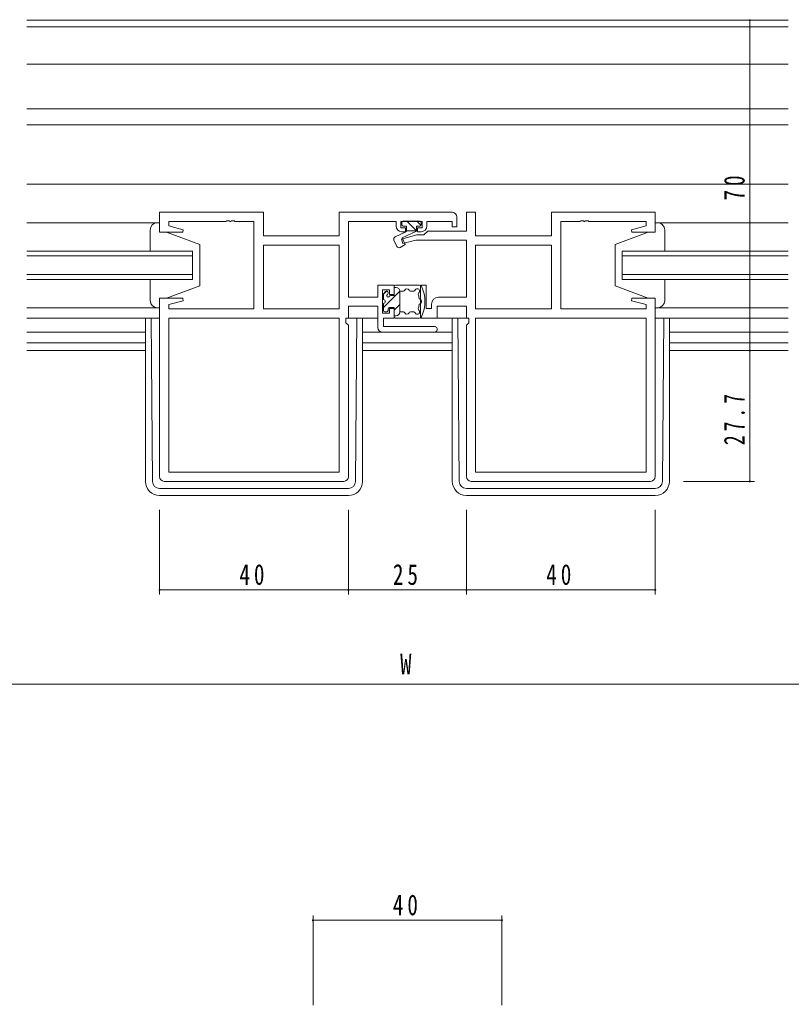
# Model space of a CAD drawing. Units: millimetres, scale not verified. Extents: x -567 to 567, y -403 to 403.
# Drawn here: x 20.1 to 183.6, y -138.3 to 70.5 of the extents above; entities that cross this region are included whole.
import ezdxf
from ezdxf.enums import TextEntityAlignment as Align

# ---------------------------------------------------------------- set-up
doc = ezdxf.new("R2010")
doc.units = ezdxf.units.MM
doc.header["$LTSCALE"] = 2
for name, color, linetype, lineweight in [('0-3_YKK_11', 7, 'Continuous', 18), ('0-4_YKK_12', 2, 'Continuous', 18), ('0-5_YKK_13', 4, 'Continuous', 18), ('0-6_YKK_D', 6, 'Continuous', 18)]:
    doc.layers.add(name, color=color, linetype=linetype, lineweight=lineweight)
doc.styles.add('ＭＳ ゴシック', font='')
doc.styles.get('ＭＳ ゴシック').set_extended_font_data('MS Gothic')

msp = doc.modelspace()

# ---------------------------------------------------------------- linework, layer by layer
at = {"layer": '0-3_YKK_11'}
for p, q in [((49.774, 29.715), (49.774, 25.515)), ((71.774, 29.715), (49.774, 29.715)), ((71.774, 24.715), (71.774, 29.715)), ((87.844, 29.715), (87.844, 24.715)), ((111.774, 29.715), (87.844, 29.715)), ((114.774, 29.715), (114.774, 25.745)), ((116.704, 29.715), (114.774, 29.715)), ((116.704, 24.715), (116.704, 29.715)), ((132.774, 29.715), (132.774, 24.715)), ((154.774, 29.715), (132.774, 29.715)), ((154.774, 25.515), (154.774, 29.715)), ((51.704, 26.868), (51.704, 27.785)), ((51.704, 27.785), (63.816, 27.785)), ((63.816, 27.785), (63.999, 27.905)), ((63.999, 27.905), (64.549, 27.905)), ((64.549, 27.905), (64.732, 27.785)), ((64.732, 27.785), (64.816, 27.785)), ((64.816, 27.785), (64.999, 27.905)), ((64.999, 27.905), (65.549, 27.905)), ((65.549, 27.905), (65.732, 27.785)), ((65.732, 27.785), (69.774, 27.785)), ((69.774, 27.785), (69.774, 9.245)), ((89.774, 27.785), (99.874, 27.785)), ((89.774, 11.745), (89.774, 27.785)), ((99.874, 27.785), (99.874, 26.815)), ((100.874, 27.785), (105.374, 27.785)), ((100.874, 26.415), (100.874, 27.785)), ((105.374, 27.785), (105.374, 26.415)), ((106.374, 27.785), (111.774, 27.785)), ((106.374, 26.815), (106.374, 27.785)), ((111.774, 27.785), (111.774, 26.615)), ((112.774, 26.615), (112.774, 28.715)), ((134.774, 27.785), (138.816, 27.785)), ((134.774, 9.245), (134.774, 27.785)), ((138.816, 27.785), (138.999, 27.905)), ((138.999, 27.905), (139.549, 27.905)), ((139.549, 27.905), (139.732, 27.785)), ((139.732, 27.785), (139.816, 27.785)), ((139.816, 27.785), (139.999, 27.905)), ((139.999, 27.905), (140.549, 27.905)), ((140.549, 27.905), (140.732, 27.785)), ((140.732, 27.785), (152.844, 27.785)), ((152.844, 27.785), (152.844, 26.868)), ((49.774, 25.515), (54.735, 25.515)), ((54.803, 26.037), (51.704, 26.868)), ((54.735, 25.515), (54.803, 26.037)), ((101.874, 26.415), (100.874, 26.415)), ((101.074, 25.615), (101.874, 25.615)), ((101.874, 25.615), (101.874, 26.415)), ((104.374, 26.415), (104.374, 25.615)), ((105.374, 26.415), (104.374, 26.415)), ((104.374, 25.615), (105.174, 25.615)), ((106.604, 25.745), (105.774, 24.915)), ((114.774, 25.745), (106.604, 25.745)), ((111.774, 26.615), (112.774, 26.615)), ((152.844, 26.868), (149.745, 26.037)), ((149.745, 26.037), (149.814, 25.515)), ((149.814, 25.515), (154.774, 25.515)), ((87.844, 24.715), (71.774, 24.715)), ((104.28, 24.915), (101.045, 24.048)), ((101.045, 24.048), (101.303, 23.082)), ((101.303, 23.082), (104.039, 23.815)), ((104.039, 23.815), (114.774, 23.815)), ((105.774, 24.915), (104.28, 24.915)), ((114.774, 23.815), (114.774, 11.745)), ((132.774, 24.715), (116.704, 24.715)), ((87.844, 22.785), (71.774, 22.785)), ((87.844, 22.785), (71.774, 22.785)), ((71.774, 22.785), (71.774, 9.245)), ((87.844, 9.245), (87.844, 22.785)), ((132.774, 22.785), (116.704, 22.785)), ((132.774, 22.785), (116.704, 22.785)), ((116.704, 22.785), (116.704, 9.245)), ((132.774, 9.245), (132.774, 22.785)), ((95.974, 14.315), (95.974, 11.745)), ((99.474, 14.315), (95.974, 14.315)), ((96.974, 13.315), (98.474, 13.315)), ((96.974, 8.315), (96.974, 13.315)), ((98.474, 13.315), (98.474, 12.315)), ((99.474, 12.315), (99.474, 14.315)), ((105.074, 14.315), (105.074, 7.315)), ((106.274, 14.315), (105.074, 14.315)), ((106.274, 9.315), (106.274, 14.315)), ((54.735, 11.515), (49.774, 11.515)), ((49.774, 11.515), (49.774, -26.285)), ((51.704, 10.162), (54.803, 10.993)), ((54.803, 10.993), (54.735, 11.515)), ((95.974, 11.745), (89.774, 11.745)), ((98.474, 12.315), (99.474, 12.315)), ((114.774, 11.745), (108.874, 11.745)), ((149.814, 11.515), (149.745, 10.993)), ((149.745, 10.993), (152.844, 10.162)), ((154.774, 11.515), (149.814, 11.515)), ((154.774, -26.285), (154.774, 11.515)), ((51.704, 9.245), (51.704, 10.162)), ((69.774, 9.245), (51.704, 9.245)), ((71.774, 9.245), (87.844, 9.245)), ((89.774, 9.815), (95.974, 9.815)), ((89.774, 7.315), (89.774, 9.815)), ((95.974, 9.815), (95.974, 5.315)), ((98.474, 9.315), (98.474, 8.315)), ((99.474, 9.315), (98.474, 9.315)), ((99.474, 7.315), (99.474, 9.315)), ((107.374, 9.315), (106.274, 9.315)), ((107.374, 10.245), (107.374, 9.315)), ((108.574, 7.315), (108.574, 9.815)), ((108.574, 9.815), (114.774, 9.815)), ((114.774, 9.815), (114.774, 7.315)), ((116.704, 9.245), (132.774, 9.245)), ((152.844, 9.245), (134.774, 9.245)), ((152.844, 10.162), (152.844, 9.245)), ((87.844, 7.315), (51.704, 7.315)), ((87.844, 7.315), (51.704, 7.315)), ((51.704, 7.315), (51.704, -25.355)), ((87.844, -25.355), (87.844, 7.315)), ((89.244, 7.315), (89.774, 7.315)), ((89.244, 6.315), (89.244, 7.315)), ((89.774, 5.785), (89.244, 6.315)), ((98.474, 8.315), (96.974, 8.315)), ((97.174, 7.315), (99.474, 7.315)), ((97.174, 5.515), (97.174, 7.315)), ((105.074, 7.315), (108.574, 7.315)), ((114.774, 7.315), (115.304, 7.315)), ((115.304, 6.315), (114.774, 5.785)), ((115.304, 7.315), (115.304, 6.315)), ((152.844, 7.315), (116.704, 7.315)), ((152.844, 7.315), (116.704, 7.315)), ((116.704, 7.315), (116.704, -25.355)), ((152.844, -25.355), (152.844, 7.315)), ((89.774, -26.285), (89.774, 5.785)), ((96.974, 4.315), (107.974, 4.315)), ((107.974, 5.515), (97.174, 5.515)), ((114.774, 5.785), (114.774, -26.285)), ((51.704, -25.355), (87.844, -25.355)), ((116.704, -25.355), (152.844, -25.355)), ((50.774, -27.285), (88.774, -27.285)), ((115.774, -27.285), (153.774, -27.285))]:
    msp.add_line(p, q, dxfattribs=at)
for centre, radius, start, end in [((111.774, 28.715), 1, 0.00001, 89.99999), ((101.074, 26.815), 1.2, 180.00001, 269.99999), ((105.174, 26.815), 1.2, 270.00001, 359.99999), ((108.874, 10.245), 1.5, 90.00001, 179.99999), ((96.974, 5.315), 1, 180.00001, 269.99999), ((107.974, 4.915), 0.6, 269.99999, 90.00001), ((50.774, -26.285), 1, 180.00001, 269.99999), ((88.774, -26.285), 1, 270.00001, 359.99999), ((115.774, -26.285), 1, 180.00001, 269.99999), ((153.774, -26.285), 1, 270.00001, 359.99999)]:
    msp.add_arc(centre, radius, start, end, dxfattribs=at)
at = {"layer": '0-4_YKK_12'}
for p, q in [((21.649, 70.415), (182.899, 70.415)), ((182.899, 69.015), (21.649, 69.015)), ((21.649, 61.115), (182.899, 61.115)), ((21.649, 51.615), (182.899, 51.615)), ((21.649, 48.215), (182.899, 48.215)), ((21.649, 35.715), (182.899, 35.715)), ((56.774, 21.515), (21.649, 21.515)), ((56.774, 15.515), (56.774, 21.515)), ((147.774, 21.515), (147.774, 15.515)), ((182.899, 21.515), (147.774, 21.515)), ((21.649, 20.515), (56.774, 20.515)), ((147.774, 20.515), (182.899, 20.515)), ((56.774, 16.515), (21.649, 16.515)), ((21.649, 15.515), (56.774, 15.515)), ((182.899, 16.515), (147.774, 16.515)), ((147.774, 15.515), (182.899, 15.515)), ((21.649, 7.315), (49.774, 7.315)), ((154.774, 7.315), (182.899, 7.315)), ((21.649, 4.315), (46.774, 4.315)), ((92.774, 4.315), (111.774, 4.315)), ((157.774, 4.315), (182.899, 4.315)), ((46.774, 2.045), (21.649, 2.045)), ((21.649, 0.415), (46.774, 0.415)), ((111.774, 2.045), (92.774, 2.045)), ((92.774, 0.415), (111.774, 0.415)), ((182.899, 2.045), (157.774, 2.045)), ((157.774, 0.415), (182.899, 0.415))]:
    msp.add_line(p, q, dxfattribs=at)
at = {"layer": '0-5_YKK_13'}
for p, q in [((21.649, 27.514), (49.774, 27.514)), ((49.274, 27.515), (49.774, 27.515)), ((49.774, 27.515), (49.774, 25.515)), ((101.074, 27.515), (101.074, 27.115)), ((104.874, 27.815), (101.374, 27.815)), ((102.17, 27.815), (104.17, 25.815)), ((104.291, 27.815), (105.136, 26.97)), ((105.174, 27.115), (105.174, 27.515)), ((154.774, 27.516), (182.899, 27.515)), ((154.774, 27.515), (154.774, 25.515)), ((155.274, 27.515), (154.774, 27.515)), ((154.774, 27.515), (154.774, 25.515)), ((155.274, 27.515), (154.774, 27.515)), ((47.774, 21.515), (47.774, 26.015)), ((49.774, 25.515), (51.274, 25.515)), ((51.274, 25.515), (58.274, 22.915)), ((101.801, 25.488), (99.663, 24.491)), ((101.174, 24.313), (104.174, 25.712)), ((101.374, 26.815), (102.074, 26.815)), ((102.074, 26.815), (102.074, 25.815)), ((102.074, 25.815), (104.174, 25.815)), ((104.174, 26.815), (104.874, 26.815)), ((104.174, 26.815), (104.174, 25.712)), ((153.274, 25.515), (146.274, 22.915)), ((153.274, 25.515), (146.274, 22.915)), ((154.774, 25.515), (153.274, 25.515)), ((154.774, 25.515), (153.274, 25.515)), ((156.774, 21.515), (156.774, 26.015)), ((156.774, 21.915), (156.774, 26.015)), ((99.421, 23.826), (100.038, 22.504)), ((101.174, 24.313), (101.828, 22.91)), ((58.274, 22.915), (58.274, 14.115)), ((100.741, 22.282), (101.828, 22.91)), ((146.274, 22.915), (146.274, 14.115)), ((146.274, 22.915), (146.274, 14.115)), ((47.774, 11.015), (47.774, 15.515)), ((156.774, 11.015), (156.774, 15.515)), ((156.774, 11.015), (156.774, 15.115)), ((51.274, 11.515), (58.274, 14.115)), ((97.174, 9.524), (100.674, 13.024)), ((97.177, 12.356), (97.834, 13.012)), ((97.662, 12.927), (97.262, 12.527)), ((98.174, 12.715), (98.174, 12.585)), ((99.474, 12.065), (99.474, 14.015)), ((99.474, 13.815), (99.874, 13.815)), ((104.774, 14.315), (99.774, 14.315)), ((101.432, 13.015), (100.674, 13.015)), ((100.674, 8.615), (100.674, 13.015)), ((103.62, 13.015), (102.916, 13.015)), ((153.274, 11.515), (146.274, 14.115)), ((153.274, 11.515), (146.274, 14.115)), ((49.774, 11.515), (49.774, 9.515)), ((51.274, 11.515), (49.774, 11.515)), ((97.174, 12.315), (97.174, 11.215)), ((99.474, 12.065), (98.694, 12.065)), ((153.274, 11.515), (154.774, 11.515)), ((153.274, 11.515), (154.774, 11.515)), ((154.774, 11.515), (154.774, 9.515)), ((154.774, 11.515), (154.774, 9.515)), ((49.774, 9.515), (21.649, 9.515)), ((49.774, 9.515), (49.274, 9.515)), ((97.174, 10.415), (97.174, 8.915)), ((97.474, 8.615), (97.874, 8.615)), ((98.174, 8.915), (98.174, 9.265)), ((98.474, 9.565), (99.474, 9.565)), ((99.474, 8.996), (100.674, 10.196)), ((99.474, 7.615), (99.474, 9.565)), ((101.432, 8.615), (100.674, 8.615)), ((103.62, 8.615), (102.916, 8.615)), ((154.774, 9.515), (155.274, 9.515)), ((154.774, 9.515), (155.274, 9.515)), ((154.774, 9.514), (182.899, 9.515)), ((46.777, 7.315), (46.777, -27.282)), ((48.265, -27.294), (47.992, 7.315)), ((95.974, 7.315), (89.474, 7.315)), ((91.289, -27.294), (91.562, 7.315)), ((92.777, 7.315), (92.777, -27.282)), ((99.474, 7.815), (99.874, 7.815)), ((104.774, 7.315), (99.774, 7.315)), ((115.074, 7.315), (108.274, 7.315)), ((111.771, 7.315), (111.771, -27.282)), ((113.259, -27.294), (112.986, 7.315)), ((156.283, -27.294), (156.556, 7.315)), ((157.771, 7.315), (157.771, -27.282)), ((89.789, -28.782), (49.765, -28.782)), ((114.759, -28.782), (154.783, -28.782)), ((89.777, -30.282), (49.777, -30.282)), ((114.771, -30.282), (154.771, -30.282))]:
    msp.add_line(p, q, dxfattribs=at)
for centre, radius, start, end in [((49.274, 26.015), 1.5, 90, 180), ((101.374, 27.515), 0.3, 90, 180), ((104.874, 27.515), 0.3, 0, 90), ((155.274, 26.015), 1.5, 0, 90), ((155.274, 26.015), 1.5, 0, 90), ((101.374, 27.115), 0.3, 180, 270), ((101.59, 25.941), 0.5, 295, 345.39617), ((104.874, 27.115), 0.3, 270, 0), ((99.874, 24.038), 0.5, 115.00014, 205.00005), ((100.491, 22.715), 0.5, 205.00005, 300.00004), ((97.874, 12.715), 0.3, 0, 135), ((97.874, 12.585), 0.3, 300, 0), ((99.774, 14.015), 0.3, 90, 180), ((99.874, 13.015), 0.8, 0, 90), ((101.432, 13.315), 0.3, 270, 337.97569), ((102.174, 13.015), 0.5, 22.02431, 157.97569), ((102.916, 13.315), 0.3, 202.02431, 270), ((103.62, 13.315), 0.3, 270, 337.97569), ((104.362, 13.015), 0.5, 309.78774, 157.97569), ((104.874, 12.4), 0.3, 129.78774, 194.39052), ((104.774, 13.815), 0.5, 26.26804, 90), ((98.695, 10.815), 7.279, 333.73196, 26.26804), ((49.274, 11.015), 1.5, 180, 270), ((97.474, 12.315), 0.3, 135, 180), ((97.174, 10.815), 0.4, 270, 90), ((98.174, 12.065), 0.3, 120, 270), ((98.174, 12.065), 0.3, 270, 330), ((98.694, 11.765), 0.3, 90, 150), ((98.695, 10.815), 6.079, 6.82808, 14.39052), ((105.029, 11.573), 0.3, 186.82808, 251.43085), ((104.774, 10.815), 0.5, 288.56915, 71.43085), ((155.274, 11.015), 1.5, 270, 0), ((155.274, 11.015), 1.5, 270, 0), ((97.474, 8.915), 0.3, 180, 270), ((97.874, 8.915), 0.3, 270, 0), ((98.474, 9.265), 0.3, 90, 180), ((99.874, 8.615), 0.8, 270, 0), ((101.432, 8.315), 0.3, 22.02431, 90), ((102.174, 8.615), 0.5, 202.02431, 337.97569), ((102.916, 8.315), 0.3, 90, 157.97569), ((103.62, 8.315), 0.3, 22.02431, 90), ((104.362, 8.615), 0.5, 202.02431, 50.21226), ((104.874, 9.23), 0.3, 165.60948, 230.21226), ((98.695, 10.815), 6.079, 345.60948, 353.17192), ((105.029, 10.057), 0.3, 108.56915, 173.17192), ((99.774, 7.615), 0.3, 180, 270), ((104.774, 7.815), 0.5, 270, 333.73196), ((49.777, -27.282), 3, 180, 270), ((49.765, -27.282), 1.5, 180.45233, 270), ((89.777, -27.282), 3, 270, 0), ((89.789, -27.282), 1.5, 270, 359.54767), ((114.771, -27.282), 3, 180, 270), ((114.759, -27.282), 1.5, 180.45233, 270), ((154.771, -27.282), 3, 270, 0), ((154.783, -27.282), 1.5, 270, 359.54767)]:
    msp.add_arc(centre, radius, start, end, dxfattribs=at)
at = {"layer": '0-6_YKK_D'}
for p, q in [((160.774, 70.415), (175.774, 70.415)), ((174.774, 70.415), (174.774, 0.415)), ((160.771, 0.415), (175.774, 0.415)), ((160.774, 0.415), (175.774, 0.415)), ((174.774, 0.415), (174.774, -27.285)), ((160.771, -27.285), (175.774, -27.285)), ((49.774, -33.285), (49.774, -51.282)), ((89.774, -33.285), (89.774, -51.282)), ((89.774, -33.285), (89.774, -51.282)), ((114.774, -33.285), (114.774, -51.282)), ((114.774, -33.285), (114.774, -51.282)), ((154.774, -33.285), (154.774, -51.282)), ((49.774, -50.282), (89.774, -50.282)), ((114.774, -50.282), (89.774, -50.282)), ((154.774, -50.282), (114.774, -50.282)), ((-140.726, -70.282), (345.274, -70.282)), ((82.274, -138.282), (82.274, -119.282)), ((82.274, -120.282), (122.274, -120.282)), ((122.274, -138.282), (122.274, -119.282))]:
    msp.add_line(p, q, dxfattribs=at)
for centre, start, end in [((174.774, 70.415), 90, 270), ((174.774, 70.415), 270, 90), ((174.774, 0.415), 90, 270), ((174.774, 0.415), 90, 270), ((174.774, 0.415), 270, 90), ((174.774, 0.415), 270, 90), ((174.774, -27.285), 90, 270), ((174.774, -27.285), 270, 90), ((49.774, -50.282), 0, 180), ((49.774, -50.282), 180, 0), ((89.774, -50.282), 0, 180), ((89.774, -50.282), 0, 180), ((89.774, -50.282), 180, 0), ((89.774, -50.282), 180, 0), ((114.774, -50.282), 0, 180), ((114.774, -50.282), 0, 180), ((114.774, -50.282), 180, 0), ((114.774, -50.282), 180, 0), ((154.774, -50.282), 0, 180), ((154.774, -50.282), 180, 0), ((82.274, -120.282), 0, 180), ((82.274, -120.282), 180, 0), ((122.274, -120.282), 0, 180), ((122.274, -120.282), 180, 0)]:
    msp.add_arc(centre, 0.106, start, end, dxfattribs=at)

# ---------------------------------------------------------------- texts
at = {"layer": '0-6_YKK_D', "color": 7, "style": 'ＭＳ ゴシック', "width": 0.8}
msp.add_text('W', height=4.399, dxfattribs=at).set_placement((100.739, -69.482), align=Align.BOTTOM_LEFT)
at = {"layer": '0-6_YKK_D', "color": 7, "char_height": 4.399, "attachment_point": 7, "rotation": 90, "style": 'ＭＳ ゴシック'}
for s, insert in [('\\T1.37;\\W0.75;70', (173.774, 32.223)), ('\\T1.39;\\W0.7;27.7', (173.774, -19.612))]:
    msp.add_mtext(s, dxfattribs=dict(at, insert=insert))
at = {"layer": '0-6_YKK_D', "color": 7, "char_height": 4.399, "attachment_point": 7, "style": 'ＭＳ ゴシック'}
for s, insert in [('\\T1.37;\\W0.75;40', (66.68, -49.282)), ('\\T1.37;\\W0.75;25', (99.192, -49.282)), ('\\T1.37;\\W0.75;40', (131.68, -49.282)), ('\\T1.37;\\W0.75;40', (99.18, -119.282))]:
    msp.add_mtext(s, dxfattribs=dict(at, insert=insert))

doc.saveas('drawing.dxf')
